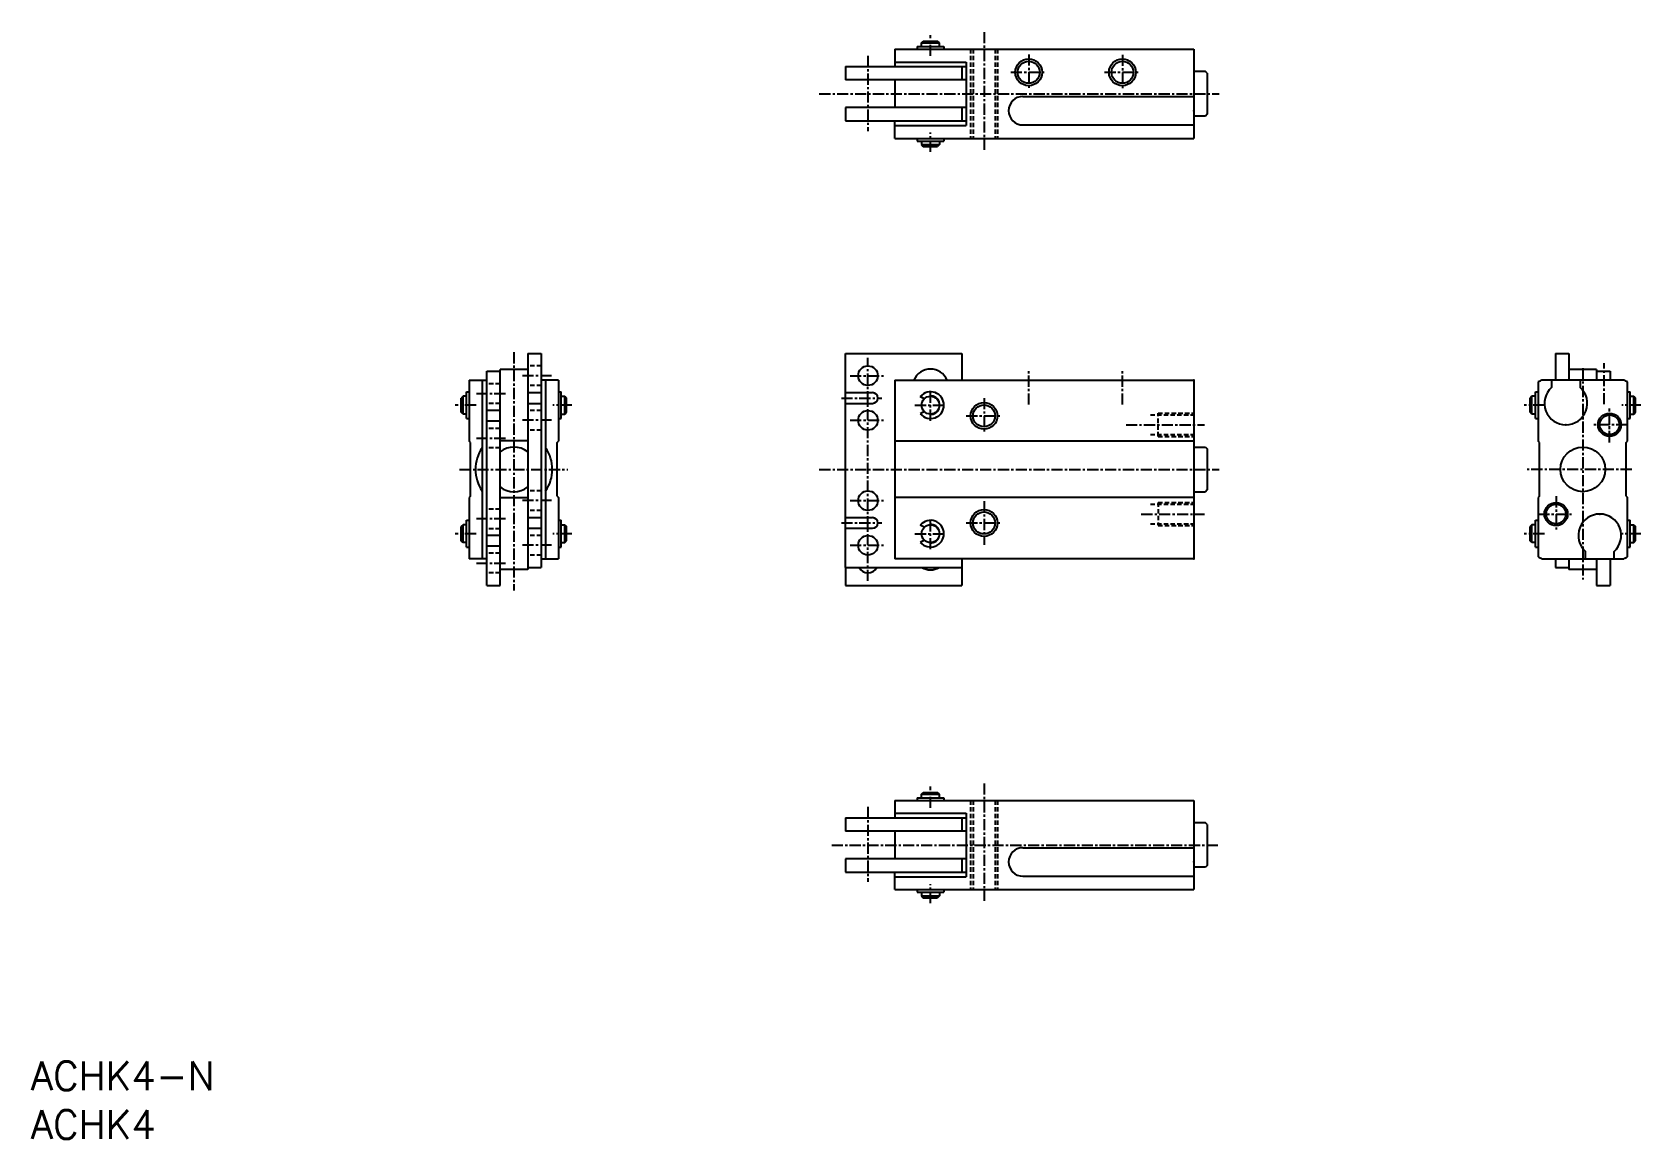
# Model space of a CAD drawing. Extents: x -55 to 125, y -29 to 95.
import ezdxf

# ---------------------------------------------------------------- set-up
doc = ezdxf.new("R2010")
doc.units = 0
doc.linetypes.add('CENTER', pattern=[2, 1.25, -0.25, 0.25, -0.25])
doc.linetypes.add('DASHED', pattern=[0.75, 0.5, -0.25])
doc.layers.get('0').update_dxf_attribs({"linetype": 'CONTINUOUS'})
doc.layers.add('CENTER', color=1, linetype='CENTER')
doc.styles.get("Standard").update_dxf_attribs({"font": 'txt.shx', "bigfont": 'bigfont.shx'})

msp = doc.modelspace()

# ---------------------------------------------------------------- linework, layer by layer
at = {"color": 7, "linetype": 'CONTINUOUS'}
for p, q in [((43.63, 93.83), (43.63, 93.53)), ((43.63, 93.83), (46.63, 93.83)), ((44.13, 94.23), (44.33, 94.43)), ((44.13, 93.83), (44.13, 94.23)), ((44.13, 94.23), (46.13, 94.23)), ((44.33, 94.43), (45.93, 94.43)), ((46.13, 94.23), (45.93, 94.43)), ((46.13, 93.83), (46.13, 94.23)), ((46.63, 93.83), (46.63, 93.53)), ((41.13, 93.53), (74.63, 93.53)), ((41.13, 93.53), (41.13, 91.58)), ((41.13, 92.08), (49.13, 92.08)), ((49.13, 92.08), (49.13, 84.98)), ((74.63, 93.53), (74.63, 83.53)), ((35.63, 91.58), (35.63, 90.08)), ((35.63, 91.58), (49.13, 91.58)), ((48.63, 91.58), (48.63, 90.08)), ((75.93, 91.03), (74.63, 91.03)), ((76.13, 90.83), (75.93, 91.03)), ((76.13, 90.83), (76.13, 86.23)), ((49.13, 90.08), (35.63, 90.08)), ((41.13, 90.08), (41.13, 86.98)), ((35.63, 86.98), (35.63, 85.48)), ((49.13, 86.98), (35.63, 86.98)), ((48.63, 86.98), (48.63, 85.48)), ((55.48, 88.23), (74.63, 88.23)), ((35.63, 85.48), (49.13, 85.48)), ((41.13, 83.53), (41.13, 85.48)), ((41.13, 84.98), (49.13, 84.98)), ((55.48, 85.03), (74.63, 85.03)), ((75.93, 86.03), (74.63, 86.03)), ((76.13, 86.23), (75.93, 86.03)), ((41.13, 83.53), (74.63, 83.53)), ((43.63, 83.53), (43.63, 83.23)), ((43.63, 83.23), (46.63, 83.23)), ((44.13, 83.23), (44.13, 82.83)), ((46.13, 83.23), (46.13, 82.83)), ((46.63, 83.53), (46.63, 83.23)), ((44.13, 82.83), (44.33, 82.63)), ((44.13, 82.83), (46.13, 82.83)), ((44.33, 82.63), (45.93, 82.63)), ((46.13, 82.83), (45.93, 82.63)), ((0.03, 59.44), (1.53, 59.44)), ((0.03, 59.44), (0.03, 35.24)), ((1.53, 59.44), (1.53, 35.44)), ((35.63, 59.44), (48.63, 59.44)), ((35.63, 35.44), (35.63, 59.44)), ((48.63, 59.44), (48.63, 56.44)), ((115.14, 59.44), (116.64, 59.44)), ((115.14, 59.44), (115.14, 56.44)), ((116.64, 59.44), (116.64, 56.44)), ((-6.52, 56.44), (-6.52, 49.59)), ((-6.52, 56.44), (-4.57, 56.44)), ((-5.07, 56.44), (-5.07, 36.44)), ((-4.57, 33.44), (-4.57, 57.44)), ((-4.57, 57.44), (-3.07, 57.44)), ((-3.07, 33.44), (-3.07, 57.64)), ((0.03, 57.64), (-3.07, 57.64)), ((3.48, 56.44), (1.53, 56.44)), ((2.03, 56.44), (2.03, 36.44)), ((3.48, 56.44), (3.48, 49.59)), ((41.13, 56.44), (74.63, 56.44)), ((41.13, 56.44), (41.13, 36.44)), ((74.63, 56.44), (74.63, 36.44)), ((113.19, 56.24), (113.19, 49.59)), ((122.77, 56.44), (113.6, 56.44)), ((114.69, 56.44), (114.69, 55.63)), ((119.74, 57.64), (116.64, 57.64)), ((117.89, 56.44), (117.89, 55.63)), ((119.74, 57.64), (119.74, 56.44)), ((119.74, 57.44), (121.24, 57.44)), ((121.24, 57.44), (121.24, 56.44)), ((123.19, 49.59), (123.19, 56.24)), ((-7.22, 54.64), (-7.42, 54.44)), ((-7.42, 52.84), (-7.42, 54.44)), ((-6.82, 54.64), (-7.22, 54.64)), ((-7.22, 52.64), (-7.22, 54.64)), ((-6.82, 52.14), (-6.82, 55.14)), ((-6.82, 55.14), (-6.52, 55.14)), ((0.03, 55.04), (1.53, 55.04)), ((3.48, 55.14), (3.78, 55.14)), ((3.78, 52.14), (3.78, 55.14)), ((3.78, 54.64), (4.18, 54.64)), ((4.18, 54.64), (4.38, 54.44)), ((4.18, 52.64), (4.18, 54.64)), ((4.38, 52.84), (4.38, 54.44)), ((35.63, 55.04), (38.63, 55.04)), ((44.42, 54.36), (43.98, 54.61)), ((45.13, 54.64), (45.13, 54.69)), ((112.49, 54.64), (112.29, 54.44)), ((112.29, 52.84), (112.29, 54.44)), ((112.89, 54.64), (112.49, 54.64)), ((112.49, 52.64), (112.49, 54.64)), ((112.89, 52.14), (112.89, 55.14)), ((112.89, 55.14), (113.19, 55.14)), ((123.19, 55.14), (123.49, 55.14)), ((123.49, 52.14), (123.49, 55.14)), ((123.49, 54.64), (123.89, 54.64)), ((123.89, 54.64), (124.09, 54.44)), ((123.89, 52.64), (123.89, 54.64)), ((124.09, 52.84), (124.09, 54.44)), ((-7.22, 52.64), (-7.42, 52.84)), ((-6.82, 52.64), (-7.22, 52.64)), ((-3.07, 53.04), (-4.57, 53.04)), ((0.03, 53.84), (1.53, 53.84)), ((3.78, 52.64), (4.18, 52.64)), ((4.18, 52.64), (4.38, 52.84)), ((35.63, 53.84), (38.63, 53.84)), ((44.42, 52.93), (43.98, 52.67)), ((45.13, 52.64), (45.13, 52.59)), ((46.1, 54.04), (46.05, 54.02)), ((46.1, 53.24), (46.05, 53.26)), ((112.49, 52.64), (112.29, 52.84)), ((112.89, 52.64), (112.49, 52.64)), ((123.49, 52.64), (123.89, 52.64)), ((123.89, 52.64), (124.09, 52.84)), ((-6.82, 52.14), (-6.52, 52.14)), ((-3.07, 51.84), (-4.57, 51.84)), ((3.48, 52.14), (3.78, 52.14)), ((112.89, 52.14), (113.19, 52.14)), ((123.19, 52.14), (123.49, 52.14)), ((-6.37, 49.44), (-6.52, 49.59)), ((-6.37, 43.44), (-6.37, 49.44)), ((0.03, 49.64), (-3.07, 49.64)), ((3.33, 49.44), (3.48, 49.59)), ((3.33, 43.44), (3.33, 49.44)), ((74.63, 49.59), (41.13, 49.59)), ((74.63, 48.94), (75.93, 48.94)), ((75.93, 48.94), (76.13, 48.74)), ((76.13, 48.74), (76.13, 44.14)), ((113.34, 49.44), (113.19, 49.59)), ((113.34, 43.44), (113.34, 49.44)), ((123.04, 49.44), (123.19, 49.59)), ((123.04, 43.44), (123.04, 49.44)), ((-6.37, 43.44), (-6.52, 43.29)), ((-6.52, 43.29), (-6.52, 36.44)), ((0.03, 43.24), (-3.07, 43.24)), ((3.33, 43.44), (3.48, 43.29)), ((3.48, 43.29), (3.48, 36.44)), ((74.63, 43.29), (41.13, 43.29)), ((74.63, 43.94), (75.93, 43.94)), ((76.13, 44.14), (75.93, 43.94)), ((113.34, 43.44), (113.19, 43.29)), ((113.19, 43.29), (113.19, 36.65)), ((123.04, 43.44), (123.19, 43.29)), ((123.19, 36.65), (123.19, 43.29)), ((-7.22, 40.24), (-7.42, 40.04)), ((-7.42, 38.44), (-7.42, 40.04)), ((-6.82, 40.24), (-7.22, 40.24)), ((-7.22, 38.24), (-7.22, 40.24)), ((-6.82, 37.74), (-6.82, 40.74)), ((-6.82, 40.74), (-6.52, 40.74)), ((0.03, 41.04), (1.53, 41.04)), ((0.03, 39.84), (1.53, 39.84)), ((3.48, 40.74), (3.78, 40.74)), ((3.78, 37.74), (3.78, 40.74)), ((3.78, 40.24), (4.18, 40.24)), ((4.18, 40.24), (4.38, 40.04)), ((4.18, 38.24), (4.18, 40.24)), ((4.38, 38.44), (4.38, 40.04)), ((35.63, 41.04), (38.63, 41.04)), ((35.63, 39.84), (38.63, 39.84)), ((44.42, 39.96), (43.98, 40.21)), ((45.13, 40.24), (45.13, 40.29)), ((46.1, 39.64), (46.05, 39.62)), ((112.49, 40.24), (112.29, 40.04)), ((112.29, 38.44), (112.29, 40.04)), ((112.89, 40.24), (112.49, 40.24)), ((112.49, 38.24), (112.49, 40.24)), ((112.89, 37.74), (112.89, 40.74)), ((112.89, 40.74), (113.19, 40.74)), ((123.19, 40.74), (123.49, 40.74)), ((123.49, 37.74), (123.49, 40.74)), ((123.49, 40.24), (123.89, 40.24)), ((123.89, 40.24), (124.09, 40.04)), ((123.89, 38.24), (123.89, 40.24)), ((124.09, 38.44), (124.09, 40.04)), ((-7.22, 38.24), (-7.42, 38.44)), ((-6.82, 38.24), (-7.22, 38.24)), ((-3.07, 39.04), (-4.57, 39.04)), ((-3.07, 37.84), (-4.57, 37.84)), ((3.78, 38.24), (4.18, 38.24)), ((4.18, 38.24), (4.38, 38.44)), ((44.42, 38.53), (43.98, 38.27)), ((45.13, 38.24), (45.13, 38.19)), ((46.1, 38.84), (46.05, 38.86)), ((112.49, 38.24), (112.29, 38.44)), ((112.89, 38.24), (112.49, 38.24)), ((123.49, 38.24), (123.89, 38.24)), ((123.89, 38.24), (124.09, 38.44)), ((-6.82, 37.74), (-6.52, 37.74)), ((-4.57, 36.44), (-6.52, 36.44)), ((1.53, 36.44), (3.48, 36.44)), ((3.48, 37.74), (3.78, 37.74)), ((74.63, 36.44), (41.13, 36.44)), ((48.63, 36.44), (48.63, 33.44)), ((112.89, 37.74), (113.19, 37.74)), ((113.6, 36.44), (122.77, 36.44)), ((115.14, 36.44), (115.14, 35.44)), ((116.64, 36.44), (116.64, 35.24)), ((118.49, 36.44), (118.49, 37.25)), ((119.74, 36.44), (119.74, 33.44)), ((121.24, 36.44), (121.24, 33.44)), ((121.69, 36.44), (121.69, 37.25)), ((123.19, 37.74), (123.49, 37.74)), ((0.03, 35.24), (-3.07, 35.24)), ((0.03, 35.44), (1.53, 35.44)), ((35.63, 35.44), (48.63, 35.44)), ((35.63, 35.44), (35.63, 33.44)), ((115.14, 35.44), (116.64, 35.44)), ((119.74, 35.24), (116.64, 35.24)), ((-4.57, 33.44), (-3.07, 33.44)), ((35.63, 33.44), (48.63, 33.44)), ((119.74, 33.44), (121.24, 33.44)), ((41.13, 9.36), (74.63, 9.36)), ((41.13, 9.36), (41.13, 7.41)), ((43.63, 9.66), (43.63, 9.36)), ((43.63, 9.66), (46.63, 9.66)), ((44.13, 10.06), (44.33, 10.26)), ((44.13, 9.66), (44.13, 10.06)), ((44.13, 10.06), (46.13, 10.06)), ((44.33, 10.26), (45.93, 10.26)), ((46.13, 10.06), (45.93, 10.26)), ((46.13, 9.66), (46.13, 10.06)), ((46.63, 9.66), (46.63, 9.36)), ((74.63, 9.36), (74.63, -0.64)), ((35.63, 7.41), (35.63, 5.91)), ((35.63, 7.41), (49.13, 7.41)), ((41.13, 7.91), (49.13, 7.91)), ((48.63, 7.41), (48.63, 5.91)), ((49.13, 7.91), (49.13, 0.81)), ((49.13, 5.91), (35.63, 5.91)), ((41.13, 5.91), (41.13, 2.81)), ((75.93, 6.86), (74.63, 6.86)), ((76.13, 6.66), (75.93, 6.86)), ((76.13, 6.66), (76.13, 2.06)), ((55.48, 4.06), (74.63, 4.06)), ((35.63, 2.81), (35.63, 1.31)), ((49.13, 2.81), (35.63, 2.81)), ((48.63, 2.81), (48.63, 1.31)), ((75.93, 1.86), (74.63, 1.86)), ((76.13, 2.06), (75.93, 1.86)), ((35.63, 1.31), (49.13, 1.31)), ((41.13, -0.64), (41.13, 1.31)), ((41.13, 0.81), (49.13, 0.81)), ((55.48, 0.86), (74.63, 0.86)), ((41.13, -0.64), (74.63, -0.64)), ((43.63, -0.64), (43.63, -0.94)), ((43.63, -0.94), (46.63, -0.94)), ((44.13, -0.94), (44.13, -1.34)), ((44.13, -1.34), (44.33, -1.54)), ((44.13, -1.34), (46.13, -1.34)), ((44.33, -1.54), (45.93, -1.54)), ((46.13, -1.34), (45.93, -1.54)), ((46.13, -0.94), (46.13, -1.34)), ((46.63, -0.64), (46.63, -0.94))]:
    msp.add_line(p, q, dxfattribs=at)
at = {"color": 3, "linetype": 'DASHED'}
for p, q in [((49.63, 93.53), (49.63, 83.53)), ((49.9, 93.53), (49.9, 83.53)), ((52.36, 93.53), (52.36, 83.53)), ((52.63, 93.53), (52.63, 83.53)), ((1.53, 58.04), (0.03, 58.04)), ((-3.07, 56.04), (-4.57, 56.04)), ((1.53, 55.84), (0.03, 55.84)), ((-3.07, 53.84), (-4.57, 53.84)), ((1.53, 53.04), (0.03, 53.04)), ((69.76, 52.54), (74.63, 52.54)), ((70.63, 50.14), (70.63, 52.74)), ((70.63, 52.74), (74.63, 52.74)), ((-3.07, 51.04), (-4.57, 51.04)), ((1.53, 50.84), (0.03, 50.84)), ((-3.07, 48.84), (-4.57, 48.84)), ((69.76, 50.34), (74.63, 50.34)), ((70.63, 50.14), (74.63, 50.14)), ((1.53, 44.04), (0.03, 44.04)), ((-3.07, 41.99), (-4.57, 41.99)), ((1.53, 41.84), (0.03, 41.84)), ((69.76, 42.54), (74.63, 42.54)), ((70.63, 42.74), (70.63, 40.14)), ((70.63, 42.74), (74.63, 42.74)), ((-3.07, 39.79), (-4.57, 39.79)), ((69.76, 40.34), (74.63, 40.34)), ((70.63, 40.14), (74.63, 40.14)), ((1.53, 39.04), (0.03, 39.04)), ((-3.07, 37.04), (-4.57, 37.04)), ((1.53, 36.84), (0.03, 36.84)), ((-3.07, 34.84), (-4.57, 34.84)), ((49.63, 9.36), (49.63, -0.64)), ((49.9, 9.36), (49.9, -0.64)), ((52.36, 9.36), (52.36, -0.64)), ((52.63, 9.36), (52.63, -0.64))]:
    msp.add_line(p, q, dxfattribs=at)
at = {"color": 3, "linetype": 'CONTINUOUS'}
for centre, radius in [((56.13, 90.93), 1.5), ((66.63, 90.93), 1.5), ((51.13, 52.44), 1.5), ((121.19, 51.44), 1.3), ((51.13, 40.44), 1.5), ((115.19, 41.44), 1.3)]:
    msp.add_circle(centre, radius, dxfattribs=at)
at = {"color": 7, "linetype": 'CONTINUOUS'}
for centre, radius in [((56.13, 90.93), 1.23), ((66.63, 90.93), 1.23), ((38.13, 56.94), 1.1), ((45.13, 53.64), 1), ((38.13, 51.94), 1.1), ((51.13, 52.44), 1.23), ((121.19, 51.44), 1.1), ((118.19, 46.44), 2.5), ((38.13, 42.94), 1.1), ((51.13, 40.44), 1.23), ((115.19, 41.44), 1.1), ((45.13, 39.24), 1), ((38.13, 37.94), 1.1)]:
    msp.add_circle(centre, radius, dxfattribs=at)
for centre, radius, start, end in [((55.48, 86.63), 1.6, 90, 270), ((45.13, 55.69), 2, 22.0243, 157.9757), ((118.19, 46.44), 11, 114.62, 117.0357), ((118.19, 46.44), 11, 62.9643, 65.38), ((38.63, 54.44), 0.6, 270, 90), ((45.13, 53.64), 1.5, 220.2603, 139.7397), ((45.13, 53.64), 1.05, 22.3927, 90), ((116.29, 53.84), 2.4, 131.8103, 48.1897), ((45.13, 53.64), 1.05, 270, 337.6073), ((-1.52, 46.44), 4.3, 145.6475, 214.3525), ((-1.52, 46.44), 2.5, 51.6839, 128.3161), ((-1.52, 46.44), 4.3, 325.6475, 34.3525), ((-1.52, 46.44), 2.5, 231.6839, 308.3161), ((120.09, 39.04), 2.4, 311.8103, 228.1897), ((38.63, 40.44), 0.6, 270, 90), ((45.13, 39.24), 1.5, 220.2603, 139.7397), ((45.13, 39.24), 1.05, 22.3927, 90), ((45.13, 39.24), 1.05, 270, 337.6073), ((118.19, 46.44), 11, 242.9643, 245.38), ((118.19, 46.44), 11, 294.62, 297.0357), ((38.13, 35.94), 1.1, 207.0357, 332.9643), ((45.13, 37.19), 2, 241.045, 298.955), ((55.48, 2.46), 1.6, 90, 270)]:
    msp.add_arc(centre, radius, start, end, dxfattribs=at)
for p in [(74.63, 86.63), (74.63, 56.44), (116.29, 51.44), (120.09, 41.44), (74.63, 36.44), (74.63, 2.46)]:
    msp.add_point(p, dxfattribs=at)
at = {"layer": 'CENTER', "color": 1, "linetype": 'CENTER'}
for p, q in [((45.13, 92.76), (45.13, 95.1)), ((51.13, 95.43), (51.13, 82.26)), ((38.13, 92.78), (38.13, 84.35)), ((56.13, 92.93), (56.13, 88.93)), ((66.63, 92.89), (66.63, 88.93)), ((54.13, 90.93), (58.13, 90.93)), ((64.63, 90.93), (68.63, 90.93)), ((32.68, 88.53), (77.45, 88.53)), ((45.13, 82.03), (45.13, 84.17)), ((-1.52, 59.57), (-1.52, 32.86)), ((38.13, 33.94), (38.13, 58.94)), ((118.19, 57.8), (118.19, 34.1)), ((120.59, 53.75), (120.59, 58.35)), ((2.69, 56.94), (-0.76, 56.94)), ((36.13, 56.94), (40.13, 56.94)), ((56.13, 53.7), (56.13, 57.54)), ((66.63, 53.7), (66.63, 57.54)), ((-5.72, 54.94), (-2.27, 54.94)), ((35.16, 54.44), (39.68, 54.44)), ((45.13, 51.89), (45.13, 55.39)), ((51.13, 54.44), (51.13, 50.44)), ((-5.76, 53.64), (-8.09, 53.64)), ((4.98, 53.64), (2.85, 53.64)), ((43.38, 53.64), (46.88, 53.64)), ((49.13, 52.44), (53.13, 52.44)), ((113.89, 53.64), (111.62, 53.64)), ((121.19, 49.44), (121.19, 53.44)), ((121.19, 49.53), (121.19, 53.25)), ((124.69, 53.64), (122.55, 53.64)), ((2.69, 51.94), (-0.76, 51.94)), ((36.13, 51.94), (40.13, 51.94)), ((67.03, 51.44), (75.81, 51.44)), ((123.19, 51.44), (119.19, 51.44)), ((-5.72, 49.94), (-2.27, 49.94)), ((-7.6, 46.44), (4.52, 46.44)), ((32.68, 46.44), (77.45, 46.44)), ((123.67, 46.44), (111.95, 46.44)), ((115.19, 43.44), (115.19, 39.44)), ((2.69, 42.94), (-0.76, 42.94)), ((36.13, 42.94), (40.13, 42.94)), ((51.13, 42.9), (51.13, 37.98)), ((68.74, 41.44), (75.81, 41.44)), ((113.19, 41.44), (117.19, 41.44)), ((-5.72, 40.94), (-2.27, 40.94)), ((35.16, 40.44), (39.68, 40.44)), ((45.13, 37.49), (45.13, 40.99)), ((49.13, 40.44), (53.13, 40.44)), ((-5.76, 39.24), (-8.09, 39.24)), ((2.69, 37.94), (-0.76, 37.94)), ((4.98, 39.24), (2.85, 39.24)), ((36.13, 37.94), (40.13, 37.94)), ((43.38, 39.24), (46.88, 39.24)), ((113.89, 39.24), (111.62, 39.24)), ((124.69, 39.24), (122.55, 39.24)), ((-5.72, 35.94), (-2.27, 35.94)), ((45.13, 8.51), (45.13, 10.93)), ((51.13, 11.26), (51.13, -1.91)), ((38.13, 8.63), (38.13, 0.24)), ((34.07, 4.36), (77.45, 4.36)), ((45.13, -2.14), (45.13, -0.01))]:
    msp.add_line(p, q, dxfattribs=at)

# ---------------------------------------------------------------- texts
at = {"color": 7, "linetype": 'CONTINUOUS'}
for s, p in [('ACHK4-N', (-55.61, -23.1)), ('ACHK4', (-55.61, -28.56))]:
    msp.add_text(s, height=3.2, dxfattribs=at).set_placement(p)

doc.saveas('drawing.dxf')
